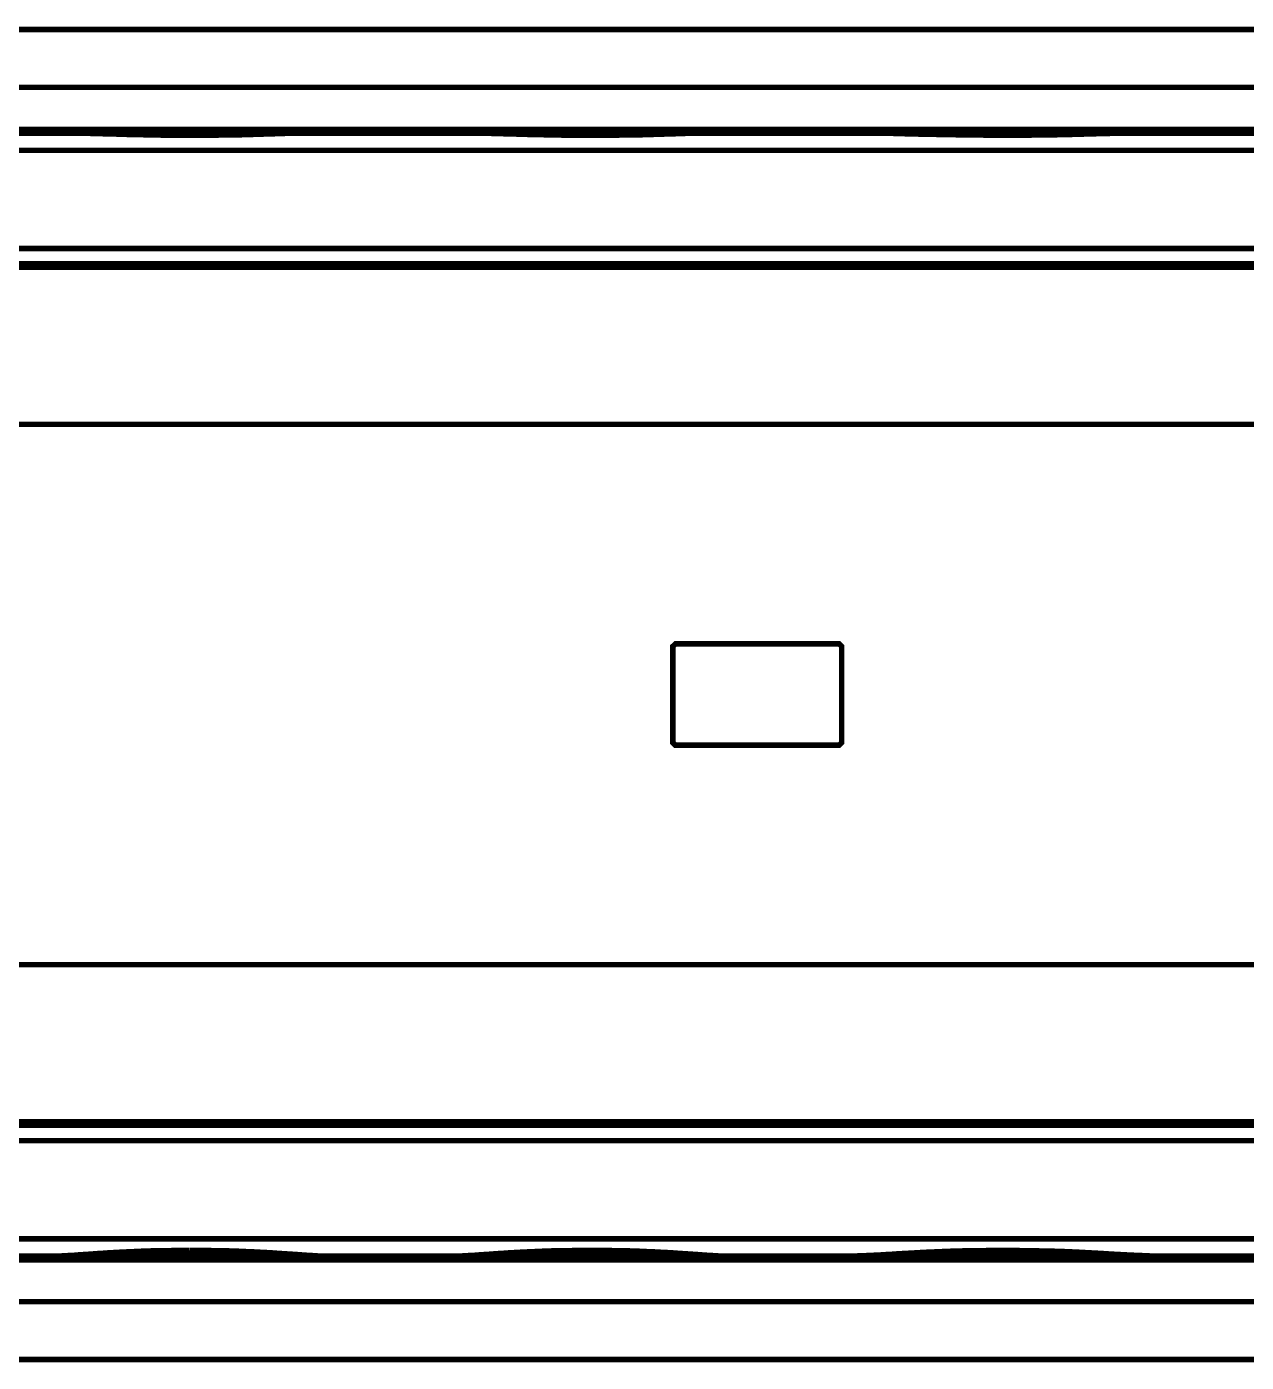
# Model space of a CAD drawing. Extents: x 0.54 to 10.46, y 0.74 to 7.76.
# Drawn here: x 4.108 to 4.88, y 2.367 to 3.211 of the extents above; entities that cross this region are included whole.
import ezdxf

# ---------------------------------------------------------------- set-up
doc = ezdxf.new("R2010")
doc.units = 0
doc.layers.get('0').update_dxf_attribs({"linetype": 'CONTINUOUS'})

msp = doc.modelspace()

# ---------------------------------------------------------------- linework, layer by layer
at = {"color": 0, "const_width": 0.00347}
for points in [[(2.3629, 3.20936), (6.77783, 3.20936)], [(2.3629, 3.17275), (6.77783, 3.17275)], [(7.72385, 3.14626), (1.41689, 3.14626)], [(4.14117, 3.14382), (4.01708, 3.14382)], [(4.14393, 3.14551), (4.12625, 3.14551)], [(4.12625, 3.14551), (4.12625, 3.14432)], [(4.12625, 3.14432), (4.12625, 3.14432), (4.12642, 3.14426), (4.12642, 3.14426), (4.12646, 3.14426), (4.12663, 3.14426), (4.12663, 3.14426), (4.12663, 3.14426), (4.12685, 3.14421), (4.12685, 3.14421), (4.1269, 3.14421), (4.12706, 3.14421), (4.12706, 3.14421), (4.12722, 3.14421), (4.12739, 3.14415), (4.12799, 3.14415), (4.12825, 3.1441), (4.12918, 3.1441), (4.1295, 3.14404), (4.13113, 3.14404), (4.13157, 3.14399), (4.13357, 3.14399), (4.13406, 3.14393), (4.13693, 3.14393), (4.13753, 3.14387), (4.13997, 3.14387), (4.14057, 3.14382), (4.14122, 3.14382)], [(4.14117, 3.14382), (4.14279, 3.14378), (4.14437, 3.14372), (4.146, 3.14372), (4.14757, 3.14367), (4.14919, 3.14361), (4.15076, 3.14356), (4.1524, 3.14356), (4.15403, 3.1435), (4.15571, 3.14344), (4.15733, 3.14339), (4.15901, 3.14333), (4.16064, 3.14333), (4.16238, 3.14328), (4.16407, 3.14324), (4.16928, 3.14307), (4.17285, 3.14296), (4.17464, 3.14296), (4.17822, 3.14285), (4.18007, 3.14279), (4.18192, 3.14279), (4.18371, 3.14274), (4.18739, 3.14264), (4.18924, 3.14264), (4.19108, 3.14258), (4.19299, 3.14258), (4.19482, 3.14253), (4.19667, 3.14253), (4.19851, 3.14247), (4.20226, 3.14247), (4.2041, 3.14242), (4.21149, 3.14242)], [(4.16493, 3.14382), (4.14117, 3.14382)], [(4.14393, 3.14438), (4.14393, 3.14551)], [(4.16493, 3.14382), (4.16292, 3.14382), (4.16222, 3.14387), (4.15961, 3.14387), (4.1589, 3.14393), (4.15517, 3.14393), (4.15457, 3.14399), (4.15175, 3.14399), (4.15121, 3.14404), (4.14919, 3.14404), (4.14876, 3.1441), (4.14714, 3.1441), (4.14675, 3.14415), (4.14556, 3.14415), (4.14529, 3.14421), (4.14464, 3.14421), (4.14447, 3.14426), (4.14437, 3.14426), (4.14432, 3.14426), (4.14415, 3.14426), (4.14415, 3.14426), (4.1441, 3.14432), (4.14399, 3.14432), (4.14399, 3.14432)], [(4.21143, 3.14333), (4.20996, 3.14339), (4.2009, 3.14339), (4.19938, 3.14344), (4.19347, 3.14344), (4.19194, 3.1435), (4.18756, 3.1435), (4.18614, 3.14356), (4.18326, 3.14356), (4.18181, 3.14361), (4.17899, 3.14361), (4.17757, 3.14367), (4.17475, 3.14367), (4.17333, 3.14372), (4.17051, 3.14372), (4.16911, 3.14378), (4.16775, 3.14378), (4.16635, 3.14382), (4.16493, 3.14382)], [(4.25797, 3.14382), (4.16493, 3.14382)], [(4.21143, 3.14242), (4.21332, 3.14242), (4.21517, 3.14247), (4.22254, 3.14247), (4.22439, 3.14253), (4.22808, 3.14253), (4.22993, 3.14258), (4.23361, 3.14258), (4.23731, 3.14268), (4.23915, 3.14268), (4.241, 3.14274), (4.24283, 3.14274), (4.24837, 3.1429), (4.25017, 3.14296), (4.25201, 3.14301), (4.25917, 3.14324), (4.26611, 3.14344), (4.26779, 3.1435), (4.26942, 3.14356), (4.27111, 3.14361), (4.27274, 3.14367), (4.27431, 3.14367), (4.27746, 3.14378), (4.27897, 3.14378), (4.28054, 3.14382), (4.28201, 3.14382)], [(4.25797, 3.14382), (4.25657, 3.14382), (4.25521, 3.14378), (4.25379, 3.14378), (4.25239, 3.14372), (4.24957, 3.14372), (4.24815, 3.14367), (4.24675, 3.14367), (4.24533, 3.14361), (4.24251, 3.14361), (4.2411, 3.14356), (4.23676, 3.14356), (4.23529, 3.1435), (4.23096, 3.1435), (4.22944, 3.14344), (4.22353, 3.14344), (4.222, 3.14339), (4.21294, 3.14339), (4.21143, 3.14333)], [(4.27897, 3.14438), (4.27881, 3.14432), (4.27875, 3.14432), (4.2786, 3.14426), (4.2786, 3.14426), (4.2786, 3.14426), (4.27838, 3.14426), (4.27838, 3.14426), (4.27832, 3.14426), (4.27815, 3.14421), (4.27815, 3.14421), (4.27761, 3.14421), (4.27735, 3.14415), (4.27653, 3.14415), (4.27615, 3.1441), (4.27463, 3.1441), (4.27414, 3.14404), (4.27171, 3.14404), (4.27115, 3.14399), (4.26833, 3.14399), (4.26774, 3.14393), (4.26465, 3.14393), (4.264, 3.14387), (4.25933, 3.14387), (4.25868, 3.14382), (4.25797, 3.14382)], [(4.28201, 3.14382), (4.25797, 3.14382)], [(4.29665, 3.14551), (4.27897, 3.14551)], [(4.27897, 3.14551), (4.27897, 3.14432)], [(4.28201, 3.14382), (4.28326, 3.14382), (4.28386, 3.14387), (4.2856, 3.14387), (4.28618, 3.14393), (4.28842, 3.14393), (4.28896, 3.14399), (4.29096, 3.14399), (4.29144, 3.14404), (4.29313, 3.14404), (4.29346, 3.1441), (4.29449, 3.1441), (4.29476, 3.14415), (4.29568, 3.14415), (4.29585, 3.14421), (4.29601, 3.14421), (4.29606, 3.14421), (4.29622, 3.14421), (4.29622, 3.14421), (4.29622, 3.14426), (4.29644, 3.14426), (4.29644, 3.14426), (4.29644, 3.14426), (4.2966, 3.14432), (4.2966, 3.14432)], [(4.39458, 3.14382), (4.28207, 3.14382)], [(4.29665, 3.14432), (4.29665, 3.14551)], [(4.39735, 3.14551), (4.37961, 3.14551)], [(4.37967, 3.14551), (4.37967, 3.14432)], [(4.37967, 3.14432), (4.37967, 3.14432), (4.37983, 3.14426), (4.37983, 3.14426), (4.37983, 3.14426), (4.37999, 3.14426), (4.37999, 3.14426), (4.38004, 3.14426), (4.38021, 3.14421), (4.38021, 3.14421), (4.38026, 3.14421), (4.38049, 3.14421), (4.38049, 3.14421), (4.38058, 3.14421), (4.38075, 3.14415), (4.3814, 3.14415), (4.38167, 3.1441), (4.38254, 3.1441), (4.38292, 3.14404), (4.38456, 3.14404), (4.38499, 3.14399), (4.38693, 3.14399), (4.38747, 3.14393), (4.39031, 3.14393), (4.3909, 3.14387), (4.39333, 3.14387), (4.39393, 3.14382), (4.39458, 3.14382)], [(4.39458, 3.14382), (4.39615, 3.14378), (4.39779, 3.14372), (4.39936, 3.14372), (4.40093, 3.14367), (4.40419, 3.14356), (4.40582, 3.14356), (4.41069, 3.14339), (4.41238, 3.14333), (4.41407, 3.14333), (4.41575, 3.14328), (4.42443, 3.14301), (4.42622, 3.14296), (4.428, 3.14296), (4.42979, 3.1429), (4.43164, 3.14285), (4.43343, 3.14279), (4.43528, 3.14279), (4.44081, 3.14264), (4.44265, 3.14264), (4.4445, 3.14258), (4.44635, 3.14258), (4.44819, 3.14253), (4.45003, 3.14253), (4.45193, 3.14247), (4.45562, 3.14247), (4.45747, 3.14242), (4.46485, 3.14242)], [(4.41829, 3.14382), (4.39458, 3.14382)], [(4.39735, 3.14438), (4.39735, 3.14551)], [(4.41829, 3.14382), (4.41629, 3.14382), (4.41564, 3.14387), (4.41297, 3.14387), (4.41233, 3.14393), (4.40853, 3.14393), (4.40793, 3.14399), (4.40511, 3.14399), (4.40457, 3.14404), (4.40261, 3.14404), (4.40213, 3.1441), (4.4005, 3.1441), (4.40018, 3.14415), (4.39893, 3.14415), (4.39865, 3.14421), (4.39806, 3.14421), (4.39789, 3.14426), (4.39774, 3.14426), (4.39768, 3.14426), (4.39751, 3.14426), (4.39751, 3.14426), (4.39746, 3.14432), (4.39735, 3.14432), (4.39735, 3.14432)], [(4.46485, 3.14333), (4.46332, 3.14339), (4.45426, 3.14339), (4.45281, 3.14344), (4.44683, 3.14344), (4.44536, 3.1435), (4.44097, 3.1435), (4.43951, 3.14356), (4.43664, 3.14356), (4.43522, 3.14361), (4.43235, 3.14361), (4.43093, 3.14367), (4.42811, 3.14367), (4.42671, 3.14372), (4.42389, 3.14372), (4.42253, 3.14378), (4.42111, 3.14378), (4.41971, 3.14382), (4.41829, 3.14382)], [(4.51133, 3.14382), (4.41829, 3.14382)], [(4.46485, 3.14242), (4.46669, 3.14242), (4.46853, 3.14247), (4.47592, 3.14247), (4.47775, 3.14253), (4.4815, 3.14253), (4.48335, 3.14258), (4.48703, 3.14258), (4.49072, 3.14268), (4.49257, 3.14268), (4.49442, 3.14274), (4.49625, 3.14274), (4.49994, 3.14285), (4.50174, 3.1429), (4.50358, 3.14296), (4.50537, 3.14301), (4.50722, 3.14307), (4.509, 3.14312), (4.51074, 3.14318), (4.51253, 3.14324), (4.51426, 3.14328), (4.51606, 3.14333), (4.51774, 3.14339), (4.51947, 3.14344), (4.52285, 3.14356), (4.5261, 3.14367), (4.52772, 3.14367), (4.52929, 3.14372), (4.53082, 3.14378), (4.53239, 3.14378), (4.5339, 3.14382), (4.53543, 3.14382)], [(4.51133, 3.14382), (4.50999, 3.14382), (4.50857, 3.14378), (4.50717, 3.14378), (4.50575, 3.14372), (4.50299, 3.14372), (4.50157, 3.14367), (4.50017, 3.14367), (4.49875, 3.14361), (4.49588, 3.14361), (4.49447, 3.14356), (4.49018, 3.14356), (4.48872, 3.1435), (4.48432, 3.1435), (4.48286, 3.14344), (4.47689, 3.14344), (4.47542, 3.14339), (4.46636, 3.14339), (4.46485, 3.14333)], [(4.53233, 3.14438), (4.53228, 3.14438), (4.53217, 3.14432), (4.53217, 3.14432), (4.53201, 3.14426), (4.53196, 3.14426), (4.53179, 3.14426), (4.53179, 3.14426), (4.53179, 3.14426), (4.53153, 3.14421), (4.53153, 3.14421), (4.53097, 3.14421), (4.53076, 3.14415), (4.52989, 3.14415), (4.52957, 3.1441), (4.528, 3.1441), (4.52756, 3.14404), (4.52507, 3.14404), (4.52453, 3.14399), (4.52171, 3.14399), (4.52111, 3.14393), (4.51801, 3.14393), (4.51736, 3.14387), (4.51275, 3.14387), (4.51204, 3.14382), (4.51133, 3.14382)], [(4.53543, 3.14382), (4.51133, 3.14382)], [(4.55003, 3.14551), (4.53233, 3.14551)], [(4.53233, 3.14551), (4.53233, 3.14432)], [(4.53543, 3.14382), (4.53662, 3.14382), (4.53722, 3.14387), (4.53901, 3.14387), (4.53956, 3.14393), (4.54183, 3.14393), (4.54237, 3.14399), (4.54432, 3.14399), (4.54482, 3.14404), (4.5465, 3.14404), (4.54688, 3.1441), (4.54785, 3.1441), (4.54818, 3.14415), (4.5491, 3.14415), (4.54926, 3.14421), (4.54943, 3.14421), (4.54949, 3.14421), (4.54964, 3.14421), (4.54964, 3.14421), (4.54964, 3.14426), (4.54981, 3.14426), (4.54981, 3.14426), (4.54981, 3.14426), (4.54997, 3.14432), (4.54997, 3.14432)], [(4.64806, 3.14382), (4.53543, 3.14382)], [(4.55003, 3.14432), (4.55003, 3.14551)], [(4.72586, 3.14556), (4.71153, 3.14556), (4.70947, 3.14551), (4.68728, 3.14551), (4.68528, 3.14546), (4.6754, 3.14546), (4.6735, 3.1454), (4.66769, 3.1454), (4.66581, 3.14535), (4.66015, 3.14535), (4.65826, 3.14529), (4.65283, 3.14529), (4.65104, 3.14524), (4.64751, 3.14524), (4.64578, 3.14518), (4.64247, 3.14518), (4.64085, 3.14513), (4.63921, 3.14513), (4.63764, 3.14507), (4.63465, 3.14507), (4.63319, 3.14501), (4.63178, 3.14501), (4.63049, 3.14497), (4.62924, 3.14492), (4.6281, 3.14492), (4.62706, 3.14486), (4.62608, 3.14486), (4.62528, 3.14481), (4.62457, 3.14475), (4.62397, 3.14475), (4.62349, 3.14469), (4.6231, 3.14469), (4.62244, 3.14458), (4.62218, 3.14458), (4.62196, 3.14453)], [(4.62196, 3.14453), (4.62196, 3.14453), (4.62224, 3.14447), (4.62224, 3.14447), (4.62235, 3.14447), (4.6225, 3.14442), (4.62272, 3.14442), (4.62289, 3.14438), (4.62337, 3.14438), (4.62364, 3.14432), (4.62435, 3.14432), (4.62472, 3.14426), (4.62571, 3.14426), (4.62625, 3.14421), (4.62744, 3.14421), (4.6281, 3.14415), (4.62956, 3.14415), (4.63026, 3.1441), (4.63189, 3.1441), (4.63271, 3.14404), (4.63536, 3.14404), (4.63624, 3.14399), (4.63721, 3.14399), (4.63813, 3.14393), (4.641, 3.14393), (4.64204, 3.14387), (4.64606, 3.14387), (4.64708, 3.14382), (4.64806, 3.14382)], [(4.63965, 3.14453), (4.63986, 3.14453), (4.64008, 3.14458), (4.64074, 3.14469), (4.64117, 3.14469), (4.64176, 3.14475), (4.64247, 3.14475), (4.64333, 3.14481), (4.64432, 3.14481), (4.64535, 3.14486), (4.64654, 3.14486), (4.64774, 3.14492), (4.64903, 3.14492), (4.65039, 3.14497), (4.65321, 3.14497), (4.65474, 3.14501), (4.65625, 3.14501), (4.65776, 3.14507), (4.66097, 3.14507), (4.6626, 3.14513), (4.66428, 3.14513), (4.66596, 3.14518), (4.67111, 3.14518), (4.6729, 3.14524), (4.67822, 3.14524), (4.68007, 3.14529), (4.68744, 3.14529), (4.68929, 3.14535), (4.70253, 3.14535), (4.70449, 3.1454), (4.72569, 3.1454)], [(4.67437, 3.14382), (4.67225, 3.14382), (4.67122, 3.14387), (4.66808, 3.14387), (4.66704, 3.14393), (4.66194, 3.14393), (4.66097, 3.14399), (4.6581, 3.14399), (4.65712, 3.14404), (4.65349, 3.14404), (4.65261, 3.1441), (4.65007, 3.1441), (4.64925, 3.14415), (4.64697, 3.14415), (4.64626, 3.14421), (4.64497, 3.14421), (4.64432, 3.14426), (4.64318, 3.14426), (4.64268, 3.14432), (4.64176, 3.14432), (4.64139, 3.14438), (4.64068, 3.14438), (4.6404, 3.14442), (4.64019, 3.14442), (4.64003, 3.14447), (4.63992, 3.14447), (4.63976, 3.14447), (4.63976, 3.14447)], [(4.64806, 3.14382), (4.65033, 3.14378), (4.65267, 3.14372), (4.65494, 3.14367), (4.65728, 3.14361), (4.65956, 3.14356), (4.66189, 3.1435), (4.66422, 3.14339), (4.6665, 3.14333), (4.66889, 3.14328), (4.67356, 3.14318), (4.68072, 3.14301), (4.68317, 3.14301), (4.68804, 3.1429), (4.69054, 3.14285), (4.69299, 3.14285), (4.69797, 3.14274), (4.70047, 3.14274), (4.70557, 3.14264), (4.70806, 3.14264), (4.71061, 3.14258), (4.71317, 3.14258), (4.71571, 3.14253), (4.71826, 3.14253), (4.72086, 3.14247), (4.72342, 3.14247), (4.72597, 3.14242)], [(4.67437, 3.14382), (4.64806, 3.14382)], [(4.72553, 3.14333), (4.72385, 3.14339), (4.71565, 3.14339), (4.71403, 3.14344), (4.70747, 3.14344), (4.70583, 3.1435), (4.70101, 3.1435), (4.69938, 3.14356), (4.69461, 3.14356), (4.69303, 3.14361), (4.68994, 3.14361), (4.68832, 3.14367), (4.68522, 3.14367), (4.68365, 3.14372), (4.68056, 3.14372), (4.67899, 3.14378), (4.67746, 3.14378), (4.67589, 3.14382), (4.67437, 3.14382)], [(4.77892, 3.14382), (4.67437, 3.14382)], [(4.77892, 3.14382), (4.77729, 3.14382), (4.77567, 3.14378), (4.77403, 3.14378), (4.7724, 3.14372), (4.7691, 3.14372), (4.76747, 3.14367), (4.76585, 3.14367), (4.76421, 3.14361), (4.7609, 3.14361), (4.75922, 3.14356), (4.75597, 3.14356), (4.75429, 3.1435), (4.74929, 3.1435), (4.74761, 3.14344), (4.74257, 3.14344), (4.74089, 3.14339), (4.72894, 3.14339), (4.72721, 3.14333), (4.72553, 3.14333)], [(4.72569, 3.1454), (4.74636, 3.1454), (4.7481, 3.14535), (4.76335, 3.14535), (4.76497, 3.14529), (4.77154, 3.14529), (4.77317, 3.14524), (4.77962, 3.14524), (4.78119, 3.14518), (4.7876, 3.14518), (4.78917, 3.14513), (4.79237, 3.14513)], [(4.79237, 3.14529), (4.79081, 3.14535), (4.78597, 3.14535), (4.7844, 3.1454), (4.77636, 3.1454), (4.77474, 3.14546), (4.76654, 3.14546), (4.76492, 3.14551), (4.74978, 3.14551), (4.7481, 3.14556), (4.72586, 3.14556)], [(4.72597, 3.14242), (4.72797, 3.14242), (4.73004, 3.14247), (4.73611, 3.14247), (4.73812, 3.14253), (4.74219, 3.14253), (4.74419, 3.14258), (4.74821, 3.14258), (4.75028, 3.14264), (4.75228, 3.14264), (4.75629, 3.14274), (4.75831, 3.14274), (4.76025, 3.14279), (4.76226, 3.14279), (4.76628, 3.1429), (4.76824, 3.14296), (4.77024, 3.14301), (4.7761, 3.14318), (4.7856, 3.14344), (4.78743, 3.14344), (4.79297, 3.14361), (4.79476, 3.14367), (4.7966, 3.14367), (4.80018, 3.14378), (4.80203, 3.14382), (4.80382, 3.14382)], [(4.81228, 3.14453), (4.81228, 3.14453), (4.81201, 3.14447), (4.81201, 3.14447), (4.81185, 3.14447), (4.81174, 3.14442), (4.81136, 3.14442), (4.81114, 3.14438), (4.81054, 3.14438), (4.81028, 3.14432), (4.8094, 3.14432), (4.80892, 3.14426), (4.80724, 3.14426), (4.80664, 3.14421), (4.80528, 3.14421), (4.80458, 3.14415), (4.80231, 3.14415), (4.80149, 3.1441), (4.79992, 3.1441), (4.79904, 3.14404), (4.79551, 3.14404), (4.79465, 3.14399), (4.79281, 3.14399), (4.79183, 3.14393), (4.78797, 3.14393), (4.787, 3.14387), (4.78196, 3.14387), (4.78097, 3.14382), (4.77892, 3.14382)], [(4.80382, 3.14382), (4.77892, 3.14382)], [(4.79237, 3.14513), (4.79237, 3.14529)], [(4.80382, 3.14382), (4.80485, 3.14382), (4.80583, 3.14387), (4.80789, 3.14387), (4.80892, 3.14393), (4.81282, 3.14393), (4.81381, 3.14399), (4.81569, 3.14399), (4.81662, 3.14404), (4.81922, 3.14404), (4.82004, 3.1441), (4.82167, 3.1441), (4.82243, 3.14415), (4.82449, 3.14415), (4.82508, 3.14421), (4.82628, 3.14421), (4.82676, 3.14426), (4.82726, 3.14426), (4.82764, 3.14432), (4.82835, 3.14432), (4.82867, 3.14438), (4.8291, 3.14438), (4.82932, 3.14442), (4.82949, 3.14447), (4.82958, 3.14447), (4.82964, 3.14447), (4.82986, 3.14453), (4.82986, 3.14453)], [(4.91297, 3.14382), (4.80382, 3.14382)], [(4.82997, 3.14551), (4.81228, 3.14551)], [(4.81228, 3.14551), (4.81228, 3.14453)], [(4.82997, 3.14453), (4.82997, 3.14551)], [(4.91297, 3.13297), (1.41689, 3.13297)], [(1.41689, 3.0709), (7.72385, 3.0709)], [(1.41689, 3.06119), (7.72385, 3.06119)], [(7.71967, 3.06011), (1.42106, 3.06011)], [(7.71967, 3.05903), (1.42106, 3.05903)], [(1.42106, 2.95969), (7.71967, 2.95969)], [(4.51915, 2.8209), (4.51861, 2.8209), (4.51699, 2.81933), (4.51699, 2.81879)], [(4.51699, 2.81879), (4.51699, 2.759)], [(4.51915, 2.8209), (4.62164, 2.8209)], [(4.62375, 2.81879), (4.62375, 2.81933), (4.62213, 2.8209), (4.62158, 2.8209)], [(4.62375, 2.81879), (4.62375, 2.759)], [(4.51699, 2.759), (4.51699, 2.75846), (4.51861, 2.75683), (4.51915, 2.75683)], [(4.51915, 2.75683), (4.62164, 2.75683)], [(4.62164, 2.75683), (4.62213, 2.75683), (4.62375, 2.75846), (4.62375, 2.759)], [(7.71967, 2.61806), (1.42106, 2.61806)], [(7.72385, 2.51654), (1.41689, 2.51654)], [(1.42106, 2.51872), (7.71967, 2.51872)], [(1.42106, 2.51764), (7.71967, 2.51764)], [(7.72385, 2.50683), (1.41689, 2.50683)], [(4.91297, 2.44476), (1.41689, 2.44476)], [(7.72385, 2.43147), (1.41689, 2.43147)], [(4.13004, 2.43392), (4.03239, 2.43392)], [(4.13004, 2.43392), (4.12625, 2.43365)], [(4.12625, 2.43365), (4.12625, 2.43246)], [(4.12625, 2.43246), (4.14393, 2.43246)], [(4.21143, 2.43744), (4.20985, 2.43739), (4.20497, 2.43739), (4.20335, 2.43733), (4.20008, 2.43733), (4.19851, 2.43728), (4.19689, 2.43728), (4.19526, 2.43722), (4.19363, 2.43722), (4.19206, 2.43718), (4.19043, 2.43718), (4.18881, 2.43713), (4.18722, 2.43713), (4.1856, 2.43707), (4.18403, 2.43701), (4.1824, 2.43696), (4.17925, 2.43685), (4.17763, 2.43674), (4.1729, 2.43658), (4.17133, 2.43647), (4.16976, 2.43642), (4.16824, 2.43636), (4.16667, 2.43625), (4.16515, 2.43614), (4.16363, 2.43608), (4.16211, 2.43599), (4.1606, 2.43593), (4.15907, 2.43582), (4.15468, 2.43549), (4.15321, 2.43544), (4.15175, 2.43533), (4.15033, 2.43522), (4.14887, 2.43517), (4.14746, 2.435), (4.14606, 2.43494), (4.14333, 2.43474), (4.14199, 2.43468), (4.14068, 2.43457), (4.13818, 2.43435), (4.13699, 2.43431), (4.13585, 2.43425), (4.13379, 2.43414), (4.13282, 2.43408), (4.13004, 2.43392)], [(4.14947, 2.43392), (4.13004, 2.43392)], [(4.14393, 2.43365), (4.14393, 2.43371), (4.14415, 2.43371), (4.14415, 2.43371), (4.14415, 2.43371), (4.14432, 2.43371), (4.14432, 2.43371), (4.14432, 2.43371), (4.14447, 2.43375), (4.14447, 2.43375), (4.14447, 2.43375), (4.14464, 2.43375), (4.14464, 2.43375), (4.14469, 2.43375), (4.14486, 2.43375), (4.14486, 2.43375), (4.14492, 2.43375), (4.14518, 2.43381), (4.14518, 2.43381), (4.14615, 2.43381), (4.14638, 2.43386), (4.14794, 2.43386), (4.14828, 2.43392), (4.14947, 2.43392)], [(4.14393, 2.43246), (4.14393, 2.43365)], [(4.14947, 2.43392), (4.15061, 2.43397), (4.15181, 2.43403), (4.15306, 2.43408), (4.15424, 2.43414), (4.15549, 2.43419), (4.15679, 2.43419), (4.1594, 2.43431), (4.16081, 2.4344), (4.16222, 2.43446), (4.16368, 2.43451), (4.16521, 2.43463), (4.16672, 2.43468), (4.16824, 2.43479), (4.17139, 2.4349), (4.17301, 2.43494), (4.17464, 2.43506), (4.17622, 2.43511), (4.17785, 2.43517), (4.17953, 2.43522), (4.18115, 2.43533), (4.18283, 2.43533), (4.18446, 2.43539), (4.18782, 2.43549), (4.18946, 2.43549), (4.19282, 2.4356), (4.1945, 2.4356), (4.19618, 2.43565), (4.19792, 2.43565), (4.1996, 2.43571), (4.20128, 2.43571), (4.20296, 2.43576), (4.20638, 2.43576), (4.20806, 2.43582), (4.21143, 2.43582)], [(4.27344, 2.43392), (4.14947, 2.43392)], [(4.21143, 2.43582), (4.21653, 2.43582), (4.21821, 2.43576), (4.22325, 2.43576), (4.22499, 2.43571), (4.22667, 2.43571), (4.22835, 2.43565), (4.23004, 2.43565), (4.2334, 2.43554), (4.23508, 2.43554), (4.23682, 2.43549), (4.24018, 2.43539), (4.24186, 2.43528), (4.24349, 2.43522), (4.24517, 2.43517), (4.24681, 2.43511), (4.24837, 2.435), (4.25, 2.43494), (4.25315, 2.43485), (4.25467, 2.43474), (4.25618, 2.43468), (4.25771, 2.43457), (4.25911, 2.43451), (4.26058, 2.43446), (4.26465, 2.43431), (4.26725, 2.43419), (4.27225, 2.43397), (4.27344, 2.43392)], [(4.29292, 2.43392), (4.29178, 2.43397), (4.29064, 2.43408), (4.2895, 2.43414), (4.28711, 2.43425), (4.28586, 2.43435), (4.28456, 2.4344), (4.28174, 2.43463), (4.28028, 2.43474), (4.27875, 2.43485), (4.27387, 2.43517), (4.27219, 2.43528), (4.26699, 2.4356), (4.26519, 2.43576), (4.25982, 2.43608), (4.25803, 2.43614), (4.25624, 2.43625), (4.25439, 2.43636), (4.25261, 2.43647), (4.25076, 2.43653), (4.24892, 2.43664), (4.24707, 2.43668), (4.24522, 2.43679), (4.24338, 2.43685), (4.24154, 2.43696), (4.23969, 2.43701), (4.23779, 2.43707), (4.2341, 2.43718), (4.23221, 2.43718), (4.23031, 2.43722), (4.22846, 2.43728), (4.22657, 2.43728), (4.22467, 2.43733), (4.22092, 2.43733), (4.21903, 2.43739), (4.21522, 2.43739), (4.21332, 2.43744), (4.21149, 2.43744)], [(4.29292, 2.43392), (4.27344, 2.43392)], [(4.27344, 2.43392), (4.27436, 2.43392), (4.27463, 2.43386), (4.27604, 2.43386), (4.27632, 2.43381), (4.27756, 2.43381), (4.27772, 2.43375), (4.27789, 2.43375), (4.27794, 2.43375), (4.27815, 2.43375), (4.27815, 2.43375), (4.27821, 2.43375), (4.27838, 2.43371), (4.27838, 2.43371), (4.27838, 2.43371), (4.27854, 2.43371), (4.27854, 2.43371), (4.27854, 2.43371), (4.27865, 2.43371), (4.27865, 2.43371), (4.27865, 2.43371), (4.27881, 2.43365), (4.27881, 2.43365)], [(4.27897, 2.43365), (4.27897, 2.43246)], [(4.27897, 2.43246), (4.29665, 2.43246)], [(4.38346, 2.43392), (4.29292, 2.43392)], [(4.29665, 2.43365), (4.29292, 2.43392)], [(4.29665, 2.43246), (4.29665, 2.43365)], [(4.38346, 2.43392), (4.37961, 2.43365)], [(4.37967, 2.43365), (4.37967, 2.43246)], [(4.37967, 2.43246), (4.39735, 2.43246)], [(4.46485, 2.43744), (4.46322, 2.43739), (4.45833, 2.43739), (4.45676, 2.43733), (4.4535, 2.43733), (4.45188, 2.43728), (4.45025, 2.43728), (4.44862, 2.43722), (4.44706, 2.43722), (4.44542, 2.43718), (4.44379, 2.43718), (4.44222, 2.43713), (4.4406, 2.43713), (4.43896, 2.43707), (4.43582, 2.43696), (4.43419, 2.4369), (4.43261, 2.43685), (4.43104, 2.43674), (4.42947, 2.43668), (4.42785, 2.43664), (4.42626, 2.43658), (4.42475, 2.43647), (4.4216, 2.43636), (4.41857, 2.43614), (4.41699, 2.43608), (4.41547, 2.43599), (4.41396, 2.43593), (4.41249, 2.43582), (4.41097, 2.43571), (4.40804, 2.43549), (4.40657, 2.43544), (4.40511, 2.43533), (4.40369, 2.43522), (4.40229, 2.43517), (4.40082, 2.435), (4.39947, 2.43494), (4.39806, 2.43485), (4.39671, 2.43474), (4.39535, 2.43468), (4.39404, 2.43457), (4.39154, 2.43435), (4.38926, 2.43425), (4.38818, 2.43419), (4.38715, 2.43414), (4.38618, 2.43408), (4.38433, 2.43397), (4.38346, 2.43392)], [(4.40283, 2.43392), (4.38346, 2.43392)], [(4.39735, 2.43365), (4.39735, 2.43371), (4.39751, 2.43371), (4.39751, 2.43371), (4.39751, 2.43371), (4.39768, 2.43371), (4.39768, 2.43371), (4.39768, 2.43371), (4.39785, 2.43375), (4.39785, 2.43375), (4.39789, 2.43375), (4.39806, 2.43375), (4.39806, 2.43375), (4.39811, 2.43375), (4.39828, 2.43375), (4.39828, 2.43375), (4.39833, 2.43375), (4.39854, 2.43381), (4.39854, 2.43381), (4.39953, 2.43381), (4.39974, 2.43386), (4.40136, 2.43386), (4.40164, 2.43392), (4.40283, 2.43392)], [(4.39735, 2.43246), (4.39735, 2.43365)], [(4.40283, 2.43392), (4.40642, 2.43408), (4.4089, 2.43419), (4.41015, 2.43419), (4.41146, 2.43425), (4.41282, 2.43431), (4.41417, 2.4344), (4.4171, 2.43451), (4.41857, 2.43463), (4.42008, 2.43468), (4.4216, 2.43479), (4.42475, 2.4349), (4.42638, 2.43494), (4.428, 2.43506), (4.43289, 2.43522), (4.43457, 2.43533), (4.43619, 2.43533), (4.43788, 2.43539), (4.43951, 2.43544), (4.44119, 2.43549), (4.44287, 2.43549), (4.44624, 2.4356), (4.44792, 2.4356), (4.4496, 2.43565), (4.45128, 2.43565), (4.45296, 2.43571), (4.45464, 2.43571), (4.45638, 2.43576), (4.45975, 2.43576), (4.46143, 2.43582), (4.46485, 2.43582)], [(4.52686, 2.43392), (4.40283, 2.43392)], [(4.54633, 2.43392), (4.54519, 2.43397), (4.54406, 2.43408), (4.54286, 2.43414), (4.54172, 2.43419), (4.54047, 2.43425), (4.53922, 2.43435), (4.53792, 2.4344), (4.53657, 2.43451), (4.53364, 2.43474), (4.53212, 2.43485), (4.53054, 2.43494), (4.52892, 2.43506), (4.52556, 2.43528), (4.52035, 2.4356), (4.51856, 2.43576), (4.51682, 2.43587), (4.51503, 2.43599), (4.51318, 2.43608), (4.51139, 2.43614), (4.50782, 2.43636), (4.50597, 2.43647), (4.50412, 2.43653), (4.50228, 2.43664), (4.50049, 2.43668), (4.49864, 2.43679), (4.49681, 2.43685), (4.4949, 2.43696), (4.49121, 2.43707), (4.48931, 2.43713), (4.48747, 2.43718), (4.48557, 2.43718), (4.48372, 2.43722), (4.48182, 2.43728), (4.47993, 2.43728), (4.47808, 2.43733), (4.47428, 2.43733), (4.47239, 2.43739), (4.46864, 2.43739), (4.46674, 2.43744), (4.46485, 2.43744)], [(4.46485, 2.43582), (4.46989, 2.43582), (4.47157, 2.43576), (4.47667, 2.43576), (4.47835, 2.43571), (4.48004, 2.43571), (4.48172, 2.43565), (4.4834, 2.43565), (4.48514, 2.4356), (4.48682, 2.43554), (4.4885, 2.43554), (4.49354, 2.43539), (4.49522, 2.43528), (4.49685, 2.43522), (4.49854, 2.43517), (4.50017, 2.43511), (4.50179, 2.435), (4.50342, 2.43494), (4.50499, 2.4349), (4.50651, 2.43485), (4.50808, 2.43474), (4.5096, 2.43468), (4.51107, 2.43457), (4.51253, 2.43451), (4.51535, 2.4344), (4.51671, 2.43435), (4.52061, 2.43419), (4.52186, 2.43414), (4.52317, 2.43408), (4.52436, 2.43403), (4.52686, 2.43392)], [(4.54633, 2.43392), (4.52686, 2.43392)], [(4.52686, 2.43392), (4.52772, 2.43392), (4.52806, 2.43386), (4.5294, 2.43386), (4.52968, 2.43381), (4.53097, 2.43381), (4.53114, 2.43375), (4.53131, 2.43375), (4.53136, 2.43375), (4.53153, 2.43375), (4.53153, 2.43375), (4.53157, 2.43375), (4.53174, 2.43371), (4.53174, 2.43371), (4.53174, 2.43371), (4.5319, 2.43371), (4.5319, 2.43371), (4.5319, 2.43371), (4.53207, 2.43371), (4.53207, 2.43371), (4.53207, 2.43371), (4.53217, 2.43365), (4.53217, 2.43365)], [(4.53233, 2.43365), (4.53233, 2.43246)], [(4.53233, 2.43246), (4.55003, 2.43246)], [(4.63282, 2.43392), (4.54633, 2.43392)], [(4.55003, 2.43365), (4.54633, 2.43392)], [(4.55003, 2.43246), (4.55003, 2.43365)], [(4.63282, 2.43392), (4.63162, 2.43392), (4.63108, 2.43386), (4.62939, 2.43386), (4.62885, 2.43381), (4.62728, 2.43381), (4.62679, 2.43375), (4.62592, 2.43375), (4.62554, 2.43371), (4.62446, 2.43371), (4.62418, 2.43365), (4.62343, 2.43365), (4.62321, 2.4336), (4.62272, 2.4336), (4.62261, 2.43354), (4.6225, 2.43354), (4.62235, 2.43354), (4.62235, 2.43354), (4.62229, 2.43354), (4.62213, 2.43349), (4.62213, 2.43349), (4.62213, 2.43349), (4.62196, 2.43343), (4.62196, 2.43343)], [(4.62196, 2.43343), (4.62218, 2.43343), (4.62244, 2.43338), (4.62278, 2.43332), (4.6231, 2.43332), (4.62349, 2.43326), (4.62397, 2.43321), (4.62457, 2.43321), (4.62528, 2.43317), (4.62608, 2.43317), (4.62706, 2.43311), (4.6281, 2.43311), (4.62929, 2.43306), (4.63053, 2.43306), (4.63183, 2.433), (4.63319, 2.433), (4.63465, 2.43294), (4.63612, 2.43294), (4.63764, 2.43289), (4.63921, 2.43283), (4.64247, 2.43283), (4.6441, 2.43278), (4.64751, 2.43278), (4.64925, 2.43272), (4.65278, 2.43272), (4.65462, 2.43267), (4.65826, 2.43267), (4.6601, 2.43261), (4.66575, 2.43261), (4.66769, 2.43257), (4.67736, 2.43257), (4.67936, 2.43251), (4.69129, 2.43251), (4.69331, 2.43246), (4.72586, 2.43246)], [(4.72597, 2.43744), (4.72385, 2.43739), (4.71967, 2.43739), (4.71756, 2.43733), (4.71544, 2.43733), (4.71332, 2.43728), (4.71126, 2.43728), (4.70915, 2.43722), (4.70708, 2.43722), (4.70497, 2.43718), (4.7029, 2.43713), (4.70079, 2.43713), (4.69874, 2.43707), (4.69661, 2.43701), (4.69249, 2.4369), (4.69043, 2.43679), (4.68837, 2.43674), (4.68631, 2.43664), (4.68431, 2.43658), (4.68224, 2.43647), (4.68024, 2.43642), (4.67817, 2.43631), (4.67215, 2.43599), (4.67019, 2.43587), (4.66818, 2.43576), (4.66624, 2.43565), (4.66422, 2.43554), (4.66032, 2.43533), (4.65842, 2.43522), (4.65647, 2.43506), (4.65462, 2.43494), (4.65272, 2.43485), (4.65088, 2.43474), (4.64729, 2.43451), (4.64551, 2.43446), (4.64214, 2.43425), (4.63889, 2.43414), (4.63737, 2.43408), (4.63579, 2.43403), (4.63433, 2.43397), (4.63282, 2.43392)], [(4.65369, 2.43392), (4.63282, 2.43392)], [(4.63965, 2.43343), (4.63986, 2.43349), (4.63992, 2.43349), (4.64008, 2.43349), (4.64008, 2.43349), (4.64008, 2.43354), (4.64031, 2.43354), (4.64031, 2.43354), (4.64035, 2.43354), (4.64057, 2.4336), (4.64057, 2.4336), (4.64128, 2.4336), (4.6415, 2.43365), (4.64219, 2.43365), (4.64247, 2.43371), (4.6435, 2.43371), (4.64388, 2.43375), (4.64606, 2.43375), (4.64654, 2.43381), (4.6486, 2.43381), (4.64914, 2.43386), (4.65196, 2.43386), (4.65256, 2.43392), (4.65369, 2.43392)], [(4.72569, 2.43257), (4.72374, 2.43257), (4.72185, 2.43261), (4.69689, 2.43261), (4.69499, 2.43267), (4.68565, 2.43267), (4.68381, 2.43272), (4.6766, 2.43272), (4.67481, 2.43278), (4.66949, 2.43278), (4.66775, 2.43283), (4.66433, 2.43283), (4.66265, 2.43289), (4.65782, 2.43289), (4.65625, 2.43294), (4.65474, 2.43294), (4.65326, 2.433), (4.65039, 2.433), (4.64903, 2.43306), (4.64774, 2.43306), (4.64649, 2.43311), (4.64535, 2.43311), (4.64426, 2.43317), (4.64333, 2.43321), (4.64253, 2.43321), (4.64187, 2.43326), (4.64128, 2.43326), (4.64085, 2.43332), (4.64046, 2.43338), (4.64019, 2.43338), (4.63992, 2.43343), (4.63965, 2.43343)], [(4.65369, 2.43392), (4.65533, 2.43397), (4.6569, 2.43403), (4.65853, 2.43408), (4.6601, 2.43414), (4.66661, 2.43435), (4.67333, 2.43457), (4.67854, 2.43474), (4.68033, 2.43479), (4.68213, 2.4349), (4.68392, 2.43494), (4.68576, 2.435), (4.68761, 2.43511), (4.6894, 2.43517), (4.69129, 2.43522), (4.69314, 2.43528), (4.69504, 2.43533), (4.69689, 2.43539), (4.70449, 2.4356), (4.70643, 2.43565), (4.70833, 2.43571), (4.71024, 2.43571), (4.71213, 2.43576), (4.71408, 2.43576), (4.71599, 2.43582), (4.72553, 2.43582)], [(4.79839, 2.43392), (4.65369, 2.43392)], [(4.72553, 2.43582), (4.73133, 2.43582), (4.73329, 2.43576), (4.73719, 2.43576), (4.7391, 2.43571), (4.743, 2.43571), (4.7449, 2.43565), (4.74685, 2.43565), (4.74881, 2.4356), (4.75071, 2.43554), (4.75265, 2.43554), (4.75461, 2.43549), (4.7584, 2.43539), (4.76036, 2.43528), (4.76226, 2.43522), (4.76411, 2.43517), (4.766, 2.43511), (4.76785, 2.435), (4.77154, 2.4349), (4.77333, 2.43485), (4.77512, 2.43474), (4.77692, 2.43468), (4.78039, 2.43457), (4.78207, 2.43451), (4.78375, 2.4344), (4.78543, 2.4344), (4.78706, 2.43431), (4.78874, 2.43425), (4.79199, 2.43414), (4.79357, 2.43408), (4.79682, 2.43397), (4.79839, 2.43392)], [(4.79237, 2.43283), (4.78836, 2.43283), (4.78635, 2.43278), (4.78033, 2.43278), (4.77832, 2.43272), (4.77225, 2.43272), (4.77024, 2.43267), (4.76411, 2.43267), (4.76204, 2.43261), (4.74517, 2.43261), (4.743, 2.43257), (4.72569, 2.43257)], [(4.72586, 2.43246), (4.75575, 2.43246), (4.75786, 2.43251), (4.77024, 2.43251), (4.77229, 2.43257), (4.77832, 2.43257), (4.78039, 2.43261), (4.78635, 2.43261), (4.78836, 2.43267), (4.79237, 2.43267)], [(4.81912, 2.43392), (4.81722, 2.43403), (4.81532, 2.43408), (4.81337, 2.43419), (4.81142, 2.43425), (4.80946, 2.43435), (4.80746, 2.4344), (4.80544, 2.43451), (4.80339, 2.43463), (4.79915, 2.43485), (4.79693, 2.43494), (4.79471, 2.43511), (4.79249, 2.43522), (4.79021, 2.43539), (4.78787, 2.43549), (4.78554, 2.43565), (4.78315, 2.43576), (4.78076, 2.43593), (4.77588, 2.43614), (4.77344, 2.43631), (4.771, 2.43642), (4.76351, 2.43674), (4.76101, 2.43679), (4.75857, 2.4369), (4.75603, 2.43696), (4.74354, 2.43722), (4.741, 2.43722), (4.736, 2.43733), (4.73351, 2.43733), (4.73101, 2.43739), (4.72846, 2.43739), (4.72597, 2.43744)], [(4.79237, 2.43267), (4.79237, 2.43283)], [(4.79839, 2.43392), (4.79958, 2.43392), (4.80013, 2.43386), (4.80296, 2.43386), (4.8035, 2.43381), (4.8055, 2.43381), (4.80599, 2.43375), (4.80772, 2.43375), (4.80811, 2.43371), (4.80914, 2.43371), (4.80946, 2.43365), (4.81049, 2.43365), (4.81071, 2.4336), (4.81119, 2.4336), (4.81136, 2.43354), (4.81147, 2.43354), (4.81153, 2.43354), (4.81174, 2.43354), (4.81174, 2.43354), (4.81174, 2.43354), (4.81196, 2.43349), (4.81196, 2.43349), (4.81201, 2.43349), (4.81218, 2.43349), (4.81218, 2.43349)], [(4.81912, 2.43392), (4.79844, 2.43392)], [(4.81228, 2.43343), (4.81228, 2.43246)], [(4.81228, 2.43246), (4.82997, 2.43246)], [(4.91297, 2.43392), (4.81912, 2.43392)], [(4.82997, 2.43343), (4.82992, 2.43349), (4.82981, 2.43349), (4.82981, 2.43349), (4.82975, 2.43349), (4.82958, 2.43354), (4.82958, 2.43354), (4.82958, 2.43354), (4.82932, 2.43354), (4.82932, 2.43354), (4.82921, 2.4336), (4.82872, 2.4336), (4.8285, 2.43365), (4.82807, 2.43365), (4.82775, 2.43371), (4.82676, 2.43371), (4.82644, 2.43375), (4.82514, 2.43375), (4.82465, 2.43381), (4.82308, 2.43381), (4.82254, 2.43386), (4.82086, 2.43386), (4.82032, 2.43392), (4.81912, 2.43392)], [(4.82997, 2.43246), (4.82997, 2.43343)], [(6.77783, 2.405), (2.3629, 2.405)], [(6.77783, 2.36843), (2.3629, 2.36843)]]:
    msp.add_lwpolyline(points, dxfattribs=at)

doc.saveas('drawing.dxf')
